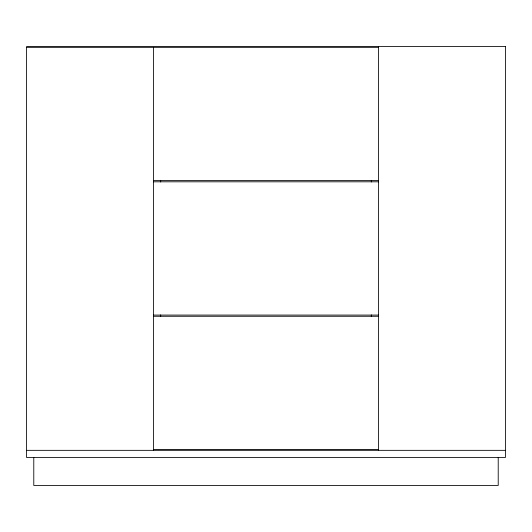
<?xml version="1.0" encoding="UTF-8"?>
<svg xmlns="http://www.w3.org/2000/svg" width="532" height="532" viewBox="0 0 532 532"><rect width="100%" height="100%" fill="white"/><g stroke="black" fill="none" stroke-linecap="round" stroke-linejoin="round"><path stroke-width="0.8" d="M26.6 47.348L378.518 47.348M153.482 180.614L378.518 180.614M153.482 181.811L378.518 181.811M153.482 315.077L378.518 315.077M153.482 316.274L378.518 316.274M153.482 449.54L378.518 449.54M26.6 450.338L505.4 450.338M498.218 457.52L498.218 485.45L33.782 485.45L33.782 457.52M378.518 46.55L378.518 450.338M371.336 180.315L371.336 181.977M371.336 314.911L371.336 316.573M160.664 180.315L160.664 181.977M160.664 314.911L160.664 316.573M153.482 47.348L153.482 450.338M505.4 46.55L26.6 46.55L26.6 457.52L505.4 457.52L505.4 46.55"/></g></svg>
